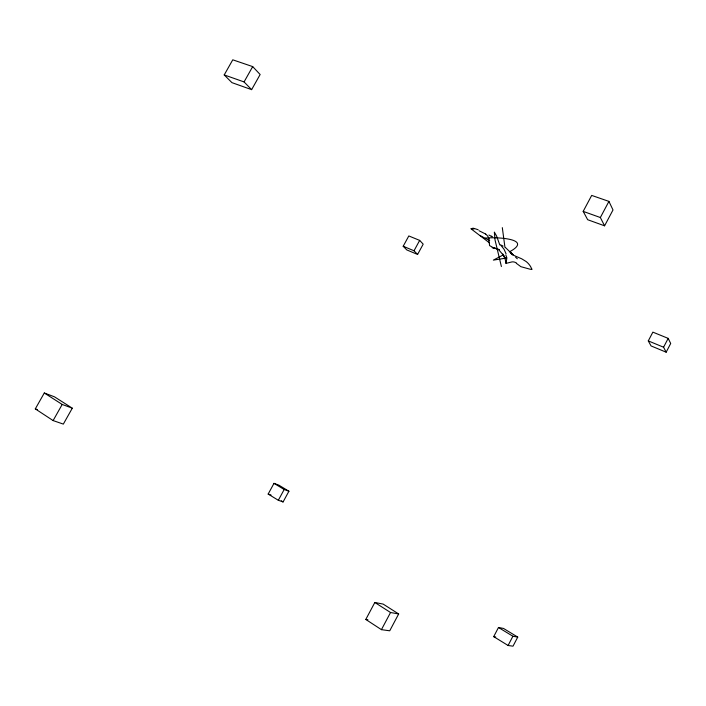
<?xml version="1.0" encoding="UTF-8"?>
<svg xmlns="http://www.w3.org/2000/svg" width="706" height="706" viewBox="0 0 706 706"><rect width="100%" height="100%" fill="white"/><g stroke="black" fill="none" stroke-linecap="round" stroke-linejoin="round"><path stroke-width="1.06" d="M516.474 263.064A10.793 8.101 -90 0 0 512.027 261.9L506.017 263.391L506.873 257.875L505.814 255.016M505.664 258.149L504.966 258.705L502.866 254.01M508.091 645.487L512.9 636.247L517.745 637.086L513.006 646.184L508.091 645.487L493.706 636.635L498.489 627.484L503.51 628.446L517.745 637.086M666.164 352.188L663.578 347.211L668.185 338.377L652.865 332.138L648.284 340.901L651.064 345.931L666.164 352.188L670.7 343.478L668.185 338.377M398.669 613.955L389.73 630.802L381.434 629.655L365.787 619.444L374.833 602.474L383.155 604.089L398.669 613.955L390.542 612.508L374.833 602.474M604.583 225.823L613.002 209.964L608.925 201.395L591.69 195.412L583.182 211.385L587.674 219.716L604.583 225.823L600.356 217.527L583.182 211.385M381.434 629.655L390.542 612.508M600.356 217.527L608.925 201.395M283.106 501.913L288.913 491.235L278.773 485.119L273.99 483.354L268.165 494.059L278.323 500.28L283.106 501.913L281.27 500.792M417.59 254.451L423.194 244.152L419.673 240.393L408.809 235.945L403.188 246.262L406.824 249.95L417.59 254.451L414.025 250.771L403.188 246.262M278.323 500.28L284.183 489.505L288.913 491.235M414.025 250.771L419.673 240.393M72.294 408.183L63.337 424.103L53.109 420.573L35.3 408.889L44.293 392.995L54.486 396.825L72.294 408.183L62.199 404.45L44.293 392.995M251.627 89.644L260.143 74.509L252.695 66.602L232.768 59.816L224.217 74.924L231.93 82.637L251.627 89.644L244.064 81.922L224.217 74.924M53.109 420.573L62.199 404.45M244.064 81.922L252.695 66.602M509.3 251.936C534.989 238.222 493.556 236.845 485.225 238.178M503.051 255.025L493.353 260.117L506.202 258.078M365.787 619.444L367.914 619.78M493.706 636.635L495.744 636.971M473.867 229.062L471.405 228.603A7.316 1.668 28.3 0 0 470.849 228.682L488.358 242.008A40.595 8.878 28.5 0 1 489.558 243.076M268.165 494.059L271.069 495.065M35.3 408.889L37.365 409.612M479.047 230.738L485.666 234.039M494.324 247.991L498.339 249.677A9.452 8.851 -49.3 0 1 499.107 250.18L504.119 256.11M511.409 254.389L511.921 254.592M648.284 340.901L663.578 347.211M512.432 254.804L521.725 258.82L526.111 261.52A21.039 19.494 -35.3 0 1 530.612 266.639L531.874 269.224M500.501 244.85L503.104 246.076M488.896 235.027L491.923 236.607M492.32 247.091L489.558 245.591L488.834 238.575M273.99 483.354L284.183 489.505M498.489 627.484L512.9 636.247M491.27 236.192L492.206 236.784M512.627 254.231L510.738 252.854L511.771 253.63M516.368 263.338L520.887 266.683L530.241 269.26A7.042 6.857 -63.9 0 0 531.874 269.215M505.372 247.462L512.944 254.725M515.601 257.231L517.322 258.775M512.75 254.451L510.976 252.889L511.929 253.736M511.162 252.916L512.856 254.619M501.101 245.582L504.137 249.394L506.07 253.869M504.94 257.911L506.017 263.391M499.804 244.964L496.574 236.016L494.35 232.106L495.003 239.863L501.392 266.533M502.31 227.641L504.949 247.303M493.847 247.506A40.595 8.878 28.5 0 1 494.041 247.753M493.997 247.735A59.348 12.584 27.6 0 1 499.53 249.695M489.699 240.472A46.261 10.987 28.2 0 1 480.301 235.663M504.066 256.146A14.252 12.523 -45.6 0 1 504.843 257.955M494.2 248.556A19.609 15.673 39.5 0 1 492.117 247.638M485.649 234.057A12.805 11.208 -43 0 1 488.923 238.531M472.799 228.117A33.376 8.057 28.7 0 1 478.165 229.759"/></g></svg>
